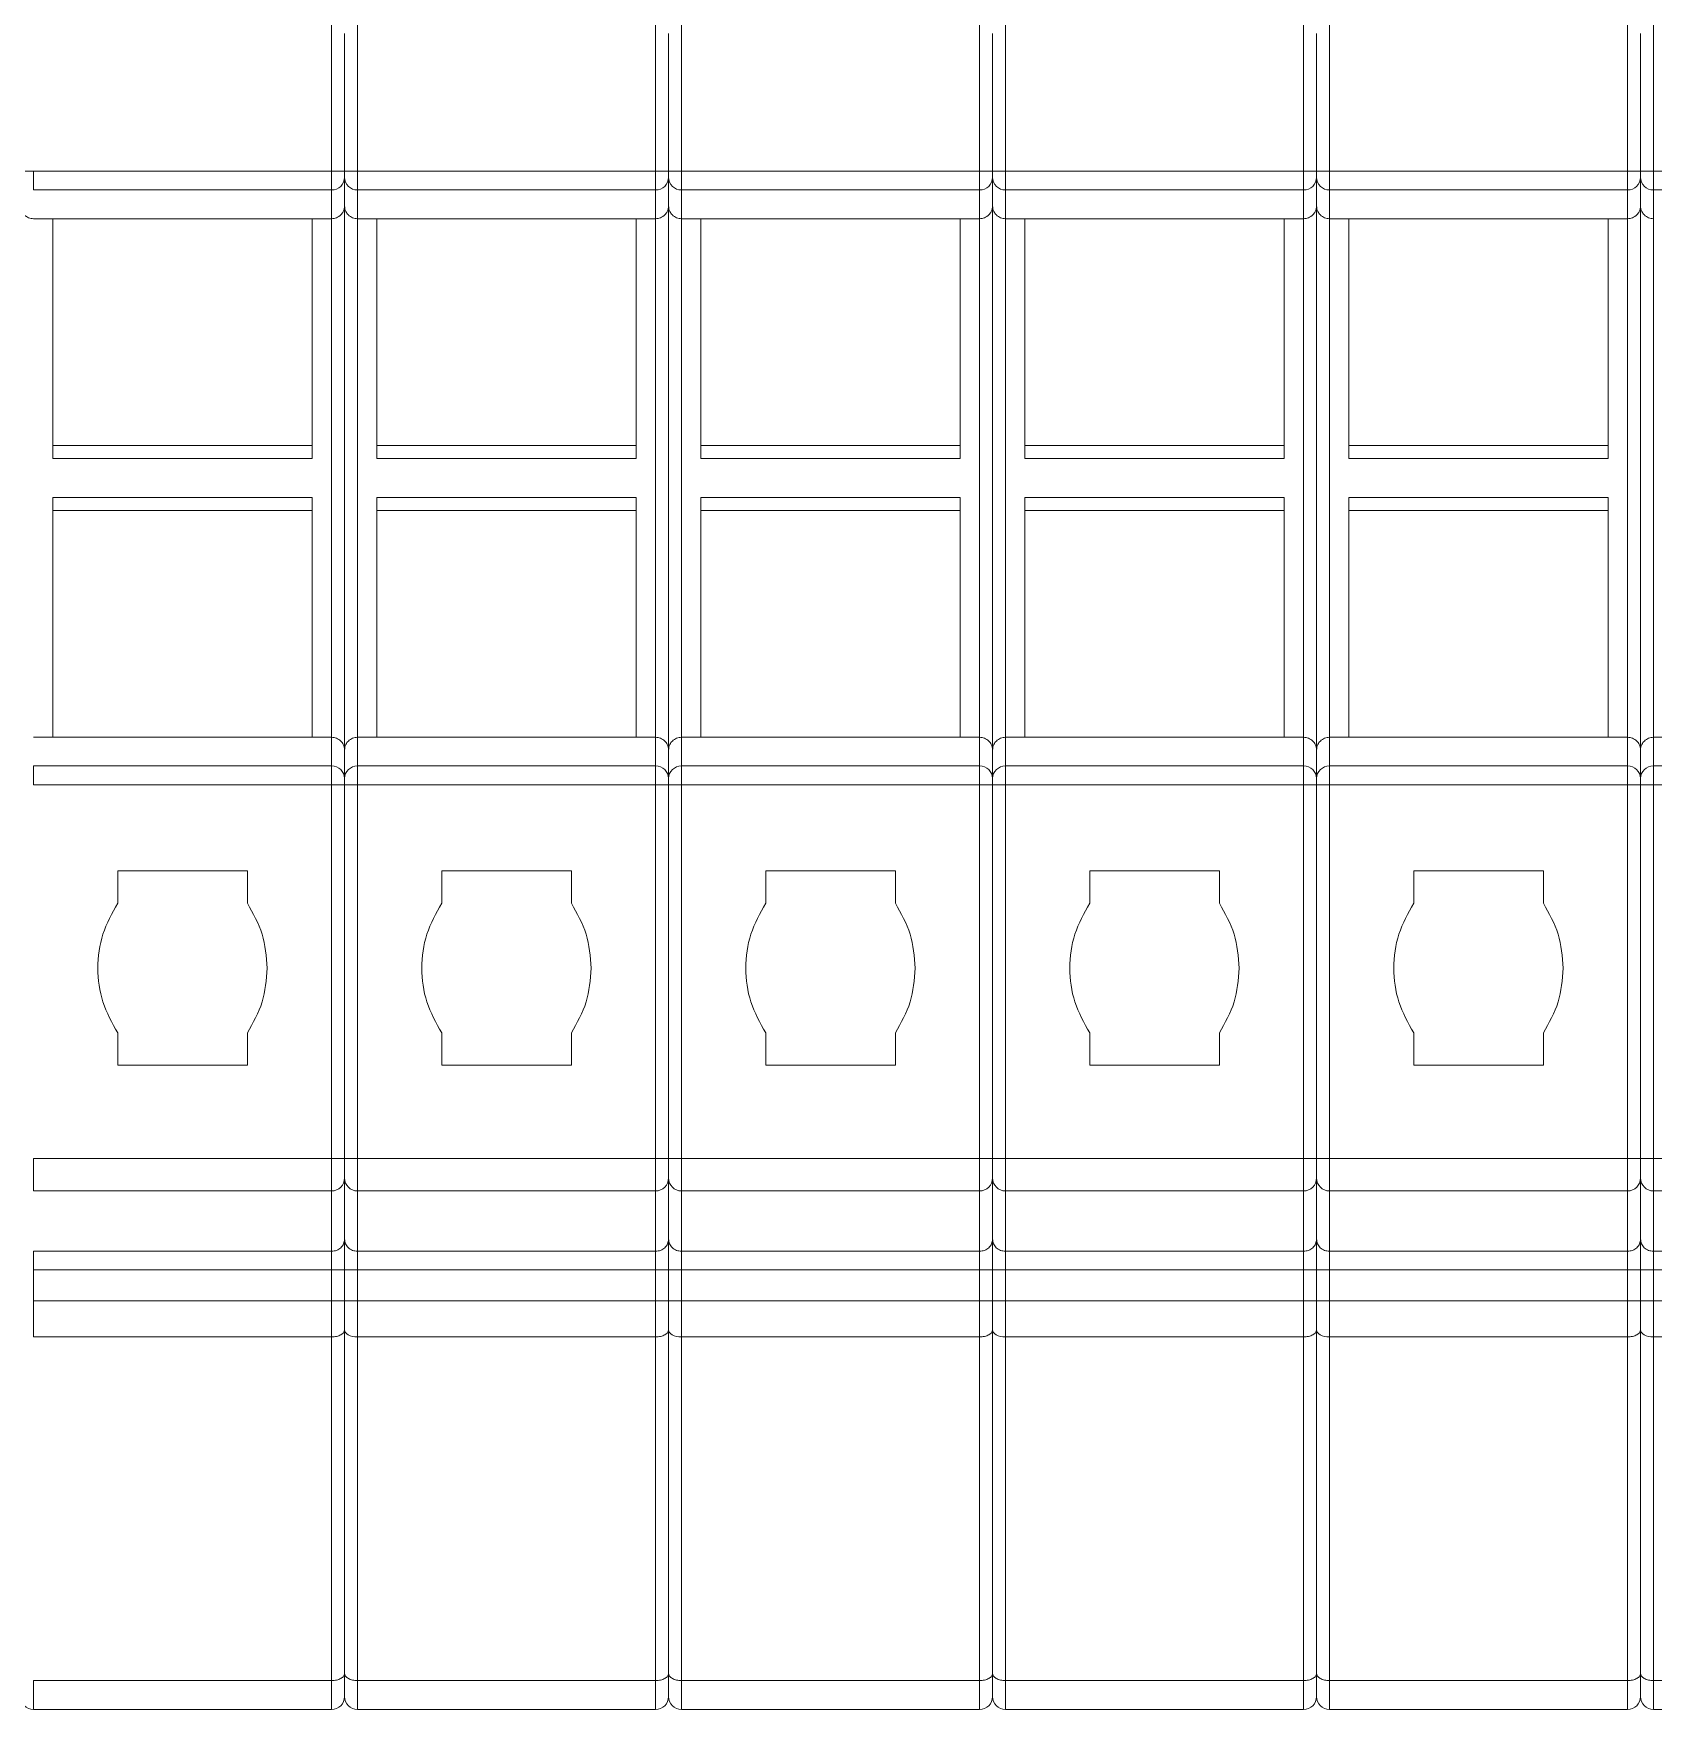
# Model space of a CAD drawing. Header units: millimetres. Extents: x 481 to 936, y 72 to 729.
# Drawn here: x 588.4 to 613.4, y 120.91 to 146.76 of the extents above; entities that cross this region are included whole.
import ezdxf

# ---------------------------------------------------------------- set-up
doc = ezdxf.new("R2010")
doc.units = ezdxf.units.MM

msp = doc.modelspace()

# ---------------------------------------------------------------- linework, layer by layer
at = {"color": 7, "linetype": 'Continuous', "lineweight": 15}
for p, q in [((592.999, 144.642), (592.999, 146.907)), ((593.399, 146.907), (593.399, 144.642)), ((597.999, 144.642), (597.999, 146.907)), ((598.399, 146.907), (598.399, 144.642)), ((602.999, 144.642), (602.999, 146.907)), ((603.399, 146.907), (603.399, 144.642)), ((607.999, 144.642), (607.999, 146.907)), ((608.399, 146.907), (608.399, 144.642)), ((612.999, 144.642), (612.999, 146.907)), ((613.399, 146.907), (613.399, 144.642)), ((593.199, 146.764), (593.199, 144.642)), ((598.199, 146.764), (598.199, 144.642)), ((603.199, 146.764), (603.199, 144.642)), ((608.199, 146.764), (608.199, 144.642)), ((613.199, 146.764), (613.199, 144.642)), ((588.399, 144.642), (588.199, 144.642)), ((588.399, 144.642), (592.999, 144.642)), ((588.399, 144.351), (588.399, 144.642)), ((593.199, 144.642), (592.999, 144.642)), ((592.999, 144.642), (592.999, 144.351)), ((593.399, 144.642), (593.199, 144.642)), ((593.199, 144.545), (593.199, 144.107)), ((593.399, 144.642), (597.999, 144.642)), ((593.399, 144.351), (593.399, 144.642)), ((598.199, 144.642), (597.999, 144.642)), ((597.999, 144.642), (597.999, 144.351)), ((598.399, 144.642), (598.199, 144.642)), ((598.199, 144.545), (598.199, 144.107)), ((598.399, 144.642), (602.999, 144.642)), ((598.399, 144.351), (598.399, 144.642)), ((603.199, 144.642), (602.999, 144.642)), ((602.999, 144.642), (602.999, 144.351)), ((603.399, 144.642), (603.199, 144.642)), ((603.199, 144.545), (603.199, 144.107)), ((603.399, 144.642), (607.999, 144.642)), ((603.399, 144.351), (603.399, 144.642)), ((608.199, 144.642), (607.999, 144.642)), ((607.999, 144.642), (607.999, 144.351)), ((608.399, 144.642), (608.199, 144.642)), ((608.199, 144.545), (608.199, 144.107)), ((608.399, 144.642), (612.999, 144.642)), ((608.399, 144.351), (608.399, 144.642)), ((613.199, 144.642), (612.999, 144.642)), ((612.999, 144.642), (612.999, 144.351)), ((613.399, 144.642), (613.199, 144.642)), ((613.199, 144.545), (613.199, 144.107)), ((613.399, 144.642), (617.999, 144.642)), ((613.399, 144.351), (613.399, 144.642)), ((588.399, 144.351), (592.999, 144.351)), ((592.999, 143.907), (592.999, 144.351)), ((593.399, 144.351), (597.999, 144.351)), ((593.399, 144.351), (593.399, 143.907)), ((597.999, 143.907), (597.999, 144.351)), ((598.399, 144.351), (602.999, 144.351)), ((598.399, 144.351), (598.399, 143.907)), ((602.999, 143.907), (602.999, 144.351)), ((603.399, 144.351), (607.999, 144.351)), ((603.399, 144.351), (603.399, 143.907)), ((607.999, 143.907), (607.999, 144.351)), ((608.399, 144.351), (612.999, 144.351)), ((608.399, 144.351), (608.399, 143.907)), ((612.999, 143.907), (612.999, 144.351)), ((613.399, 144.351), (617.999, 144.351)), ((613.399, 144.351), (613.399, 143.907)), ((593.199, 144.107), (593.199, 135.707)), ((598.199, 144.107), (598.199, 135.707)), ((603.199, 144.107), (603.199, 135.707)), ((608.199, 144.107), (608.199, 135.707)), ((613.199, 144.107), (613.199, 135.707)), ((592.999, 143.907), (588.399, 143.907)), ((588.695, 140.207), (588.695, 143.907)), ((592.699, 143.907), (592.699, 140.207)), ((592.999, 135.907), (592.999, 143.907)), ((597.999, 143.907), (593.399, 143.907)), ((593.399, 143.907), (593.399, 135.907)), ((593.695, 140.207), (593.695, 143.907)), ((597.699, 143.907), (597.699, 140.207)), ((597.999, 135.907), (597.999, 143.907)), ((602.999, 143.907), (598.399, 143.907)), ((598.399, 143.907), (598.399, 135.907)), ((598.695, 140.207), (598.695, 143.907)), ((602.699, 143.907), (602.699, 140.207)), ((602.999, 135.907), (602.999, 143.907)), ((607.999, 143.907), (603.399, 143.907)), ((603.399, 143.907), (603.399, 135.907)), ((603.695, 140.207), (603.695, 143.907)), ((607.699, 143.907), (607.699, 140.207)), ((607.999, 135.907), (607.999, 143.907)), ((612.999, 143.907), (608.399, 143.907)), ((608.399, 143.907), (608.399, 135.907)), ((608.695, 140.207), (608.695, 143.907)), ((612.699, 143.907), (612.699, 140.207)), ((612.999, 135.907), (612.999, 143.907)), ((613.399, 143.907), (613.399, 135.907)), ((588.695, 140.407), (592.699, 140.407)), ((593.695, 140.407), (597.699, 140.407)), ((598.695, 140.407), (602.699, 140.407)), ((603.695, 140.407), (607.699, 140.407)), ((608.695, 140.407), (612.699, 140.407)), ((592.699, 140.207), (588.695, 140.207)), ((597.699, 140.207), (593.695, 140.207)), ((602.699, 140.207), (598.695, 140.207)), ((607.699, 140.207), (603.695, 140.207)), ((612.699, 140.207), (608.695, 140.207)), ((588.695, 135.907), (588.695, 139.607)), ((588.695, 139.607), (592.699, 139.607)), ((592.699, 139.407), (588.695, 139.407)), ((592.699, 139.607), (592.699, 135.907)), ((593.695, 135.907), (593.695, 139.607)), ((593.695, 139.607), (597.699, 139.607)), ((597.699, 139.407), (593.695, 139.407)), ((597.699, 139.607), (597.699, 135.907)), ((598.695, 135.907), (598.695, 139.607)), ((598.695, 139.607), (602.699, 139.607)), ((602.699, 139.407), (598.695, 139.407)), ((602.699, 139.607), (602.699, 135.907)), ((603.695, 135.907), (603.695, 139.607)), ((603.695, 139.607), (607.699, 139.607)), ((607.699, 139.407), (603.695, 139.407)), ((607.699, 139.607), (607.699, 135.907)), ((608.695, 135.907), (608.695, 139.607)), ((608.695, 139.607), (612.699, 139.607)), ((612.699, 139.407), (608.695, 139.407)), ((612.699, 139.607), (612.699, 135.907)), ((588.399, 135.907), (592.999, 135.907)), ((592.999, 135.464), (592.999, 135.907)), ((593.399, 135.907), (593.399, 135.464)), ((593.399, 135.907), (597.999, 135.907)), ((597.999, 135.464), (597.999, 135.907)), ((598.399, 135.907), (598.399, 135.464)), ((598.399, 135.907), (602.999, 135.907)), ((602.999, 135.464), (602.999, 135.907)), ((603.399, 135.907), (603.399, 135.464)), ((603.399, 135.907), (607.999, 135.907)), ((607.999, 135.464), (607.999, 135.907)), ((608.399, 135.907), (608.399, 135.464)), ((608.399, 135.907), (612.999, 135.907)), ((612.999, 135.464), (612.999, 135.907)), ((613.399, 135.907), (613.399, 135.464)), ((613.399, 135.907), (617.999, 135.907)), ((593.199, 135.707), (593.199, 135.27)), ((598.199, 135.707), (598.199, 135.27)), ((603.199, 135.707), (603.199, 135.27)), ((608.199, 135.707), (608.199, 135.27)), ((613.199, 135.707), (613.199, 135.27)), ((588.399, 135.173), (588.399, 135.464)), ((592.999, 135.464), (588.399, 135.464)), ((592.999, 135.464), (592.999, 135.173)), ((593.399, 135.173), (593.399, 135.464)), ((597.999, 135.464), (593.399, 135.464)), ((597.999, 135.464), (597.999, 135.173)), ((598.399, 135.173), (598.399, 135.464)), ((602.999, 135.464), (598.399, 135.464)), ((602.999, 135.464), (602.999, 135.173)), ((603.399, 135.173), (603.399, 135.464)), ((607.999, 135.464), (603.399, 135.464)), ((607.999, 135.464), (607.999, 135.173)), ((608.399, 135.173), (608.399, 135.464)), ((612.999, 135.464), (608.399, 135.464)), ((612.999, 135.464), (612.999, 135.173)), ((613.399, 135.173), (613.399, 135.464)), ((617.999, 135.464), (613.399, 135.464)), ((592.999, 135.173), (588.399, 135.173)), ((592.999, 129.407), (592.999, 135.173)), ((592.999, 135.173), (593.199, 135.173)), ((593.199, 135.173), (593.199, 129.407)), ((593.199, 135.173), (593.399, 135.173)), ((593.399, 135.173), (593.399, 129.407)), ((597.999, 135.173), (593.399, 135.173)), ((597.999, 129.407), (597.999, 135.173)), ((597.999, 135.173), (598.199, 135.173)), ((598.199, 135.173), (598.399, 135.173)), ((598.199, 135.173), (598.199, 129.407)), ((598.399, 135.173), (598.399, 129.407)), ((602.999, 135.173), (598.399, 135.173)), ((602.999, 129.407), (602.999, 135.173)), ((602.999, 135.173), (603.199, 135.173)), ((603.199, 135.173), (603.199, 129.407)), ((603.199, 135.173), (603.399, 135.173)), ((603.399, 135.173), (603.399, 129.407)), ((607.999, 135.173), (603.399, 135.173)), ((607.999, 129.407), (607.999, 135.173)), ((607.999, 135.173), (608.199, 135.173)), ((608.199, 135.173), (608.399, 135.173)), ((608.199, 135.173), (608.199, 129.407)), ((608.399, 135.173), (608.399, 129.407)), ((612.999, 135.173), (608.399, 135.173)), ((612.999, 129.407), (612.999, 135.173)), ((612.999, 135.173), (613.199, 135.173)), ((613.199, 135.173), (613.399, 135.173)), ((613.199, 135.173), (613.199, 129.407)), ((613.399, 135.173), (613.399, 129.407)), ((617.999, 135.173), (613.399, 135.173)), ((589.699, 133.846), (591.699, 133.846)), ((589.699, 133.346), (589.699, 133.846)), ((591.699, 133.846), (591.699, 133.346)), ((594.699, 133.846), (596.699, 133.846)), ((594.699, 133.346), (594.699, 133.846)), ((596.699, 133.846), (596.699, 133.346)), ((599.699, 133.846), (601.699, 133.846)), ((599.699, 133.346), (599.699, 133.846)), ((601.699, 133.846), (601.699, 133.346)), ((604.699, 133.846), (606.699, 133.846)), ((604.699, 133.346), (604.699, 133.846)), ((606.699, 133.846), (606.699, 133.346)), ((609.699, 133.846), (611.699, 133.846)), ((609.699, 133.346), (609.699, 133.846)), ((611.699, 133.846), (611.699, 133.346)), ((589.699, 130.846), (589.699, 131.346)), ((591.699, 131.346), (591.699, 130.846)), ((594.699, 130.846), (594.699, 131.346)), ((596.699, 131.346), (596.699, 130.846)), ((599.699, 130.846), (599.699, 131.346)), ((601.699, 131.346), (601.699, 130.846)), ((604.699, 130.846), (604.699, 131.346)), ((606.699, 131.346), (606.699, 130.846)), ((609.699, 130.846), (609.699, 131.346)), ((611.699, 131.346), (611.699, 130.846)), ((591.699, 130.846), (589.699, 130.846)), ((596.699, 130.846), (594.699, 130.846)), ((601.699, 130.846), (599.699, 130.846)), ((606.699, 130.846), (604.699, 130.846)), ((611.699, 130.846), (609.699, 130.846)), ((588.399, 129.407), (592.999, 129.407)), ((593.199, 129.407), (592.999, 129.407)), ((593.199, 129.407), (593.199, 129.107)), ((593.399, 129.407), (593.199, 129.407)), ((593.399, 129.407), (597.999, 129.407)), ((598.199, 129.407), (597.999, 129.407)), ((598.199, 129.407), (598.199, 129.107)), ((598.399, 129.407), (598.199, 129.407)), ((598.399, 129.407), (602.999, 129.407)), ((603.199, 129.407), (602.999, 129.407)), ((603.199, 129.407), (603.199, 129.107)), ((603.399, 129.407), (603.199, 129.407)), ((603.399, 129.407), (607.999, 129.407)), ((608.199, 129.407), (607.999, 129.407)), ((608.399, 129.407), (608.199, 129.407)), ((608.199, 129.407), (608.199, 129.107)), ((608.399, 129.407), (612.999, 129.407)), ((613.199, 129.407), (612.999, 129.407)), ((613.199, 129.407), (613.199, 129.107)), ((613.399, 129.407), (613.199, 129.407)), ((613.399, 129.407), (617.999, 129.407)), ((593.199, 129.107), (593.199, 128.165)), ((598.199, 129.107), (598.199, 128.165)), ((603.199, 129.107), (603.199, 128.165)), ((608.199, 129.107), (608.199, 128.165)), ((613.199, 129.107), (613.199, 128.165)), ((588.399, 128.907), (592.999, 128.907)), ((593.399, 128.907), (597.999, 128.907)), ((598.399, 128.907), (602.999, 128.907)), ((603.399, 128.907), (607.999, 128.907)), ((608.399, 128.907), (612.999, 128.907)), ((613.399, 128.907), (617.999, 128.907)), ((588.399, 127.976), (592.999, 127.976)), ((588.399, 127.976), (588.399, 127.691)), ((592.999, 127.691), (592.999, 127.976)), ((593.399, 127.976), (597.999, 127.976)), ((593.399, 127.976), (593.399, 127.691)), ((597.999, 127.691), (597.999, 127.976)), ((598.399, 127.976), (602.999, 127.976)), ((598.399, 127.976), (598.399, 127.691)), ((602.999, 127.691), (602.999, 127.976)), ((603.399, 127.976), (607.999, 127.976)), ((603.399, 127.976), (603.399, 127.691)), ((607.999, 127.691), (607.999, 127.976)), ((608.399, 127.976), (612.999, 127.976)), ((608.399, 127.976), (608.399, 127.691)), ((612.999, 127.691), (612.999, 127.976)), ((613.399, 127.976), (617.999, 127.976)), ((613.399, 127.976), (613.399, 127.691)), ((588.399, 127.691), (592.999, 127.691)), ((588.399, 127.691), (588.399, 127.21)), ((592.999, 127.691), (593.199, 127.691)), ((592.999, 127.21), (592.999, 127.691)), ((593.199, 127.691), (593.199, 127.21)), ((593.199, 127.691), (593.399, 127.691)), ((593.399, 127.691), (597.999, 127.691)), ((593.399, 127.691), (593.399, 127.21)), ((597.999, 127.691), (598.199, 127.691)), ((597.999, 127.21), (597.999, 127.691)), ((598.199, 127.691), (598.399, 127.691)), ((598.199, 127.691), (598.199, 127.21)), ((598.399, 127.691), (602.999, 127.691)), ((598.399, 127.691), (598.399, 127.21)), ((602.999, 127.691), (603.199, 127.691)), ((602.999, 127.21), (602.999, 127.691)), ((603.199, 127.691), (603.199, 127.21)), ((603.199, 127.691), (603.399, 127.691)), ((603.399, 127.691), (607.999, 127.691)), ((603.399, 127.691), (603.399, 127.21)), ((607.999, 127.691), (608.199, 127.691)), ((607.999, 127.21), (607.999, 127.691)), ((608.199, 127.691), (608.399, 127.691)), ((608.199, 127.691), (608.199, 127.21)), ((608.399, 127.691), (612.999, 127.691)), ((608.399, 127.691), (608.399, 127.21)), ((612.999, 127.691), (613.199, 127.691)), ((612.999, 127.21), (612.999, 127.691)), ((613.199, 127.691), (613.399, 127.691)), ((613.199, 127.691), (613.199, 127.21)), ((613.399, 127.691), (617.999, 127.691)), ((613.399, 127.691), (613.399, 127.21)), ((588.399, 126.655), (588.399, 127.21)), ((588.399, 127.21), (592.999, 127.21)), ((592.999, 127.21), (592.999, 126.655)), ((593.199, 127.21), (592.999, 127.21)), ((593.399, 127.21), (593.199, 127.21)), ((593.399, 126.655), (593.399, 127.21)), ((593.399, 127.21), (597.999, 127.21)), ((597.999, 127.21), (597.999, 126.655)), ((598.199, 127.21), (597.999, 127.21)), ((598.399, 127.21), (598.199, 127.21)), ((598.399, 126.655), (598.399, 127.21)), ((598.399, 127.21), (602.999, 127.21)), ((602.999, 127.21), (602.999, 126.655)), ((603.199, 127.21), (602.999, 127.21)), ((603.399, 127.21), (603.199, 127.21)), ((603.399, 126.655), (603.399, 127.21)), ((603.399, 127.21), (607.999, 127.21)), ((607.999, 127.21), (607.999, 126.655)), ((608.199, 127.21), (607.999, 127.21)), ((608.399, 127.21), (608.199, 127.21)), ((608.399, 126.655), (608.399, 127.21)), ((608.399, 127.21), (612.999, 127.21)), ((612.999, 127.21), (612.999, 126.655)), ((613.199, 127.21), (612.999, 127.21)), ((613.399, 127.21), (613.199, 127.21)), ((613.399, 126.655), (613.399, 127.21)), ((613.399, 127.21), (617.999, 127.21)), ((593.199, 126.766), (593.199, 121.464)), ((598.199, 126.766), (598.199, 121.464)), ((603.199, 126.766), (603.199, 121.464)), ((608.199, 126.766), (608.199, 121.464)), ((613.199, 126.766), (613.199, 121.464)), ((592.999, 126.655), (588.399, 126.655)), ((592.999, 121.353), (592.999, 126.655)), ((597.999, 126.655), (593.399, 126.655)), ((593.399, 126.655), (593.399, 121.353)), ((597.999, 121.353), (597.999, 126.655)), ((602.999, 126.655), (598.399, 126.655)), ((598.399, 126.655), (598.399, 121.353)), ((602.999, 121.353), (602.999, 126.655)), ((607.999, 126.655), (603.399, 126.655)), ((603.399, 126.655), (603.399, 121.353)), ((607.999, 121.353), (607.999, 126.655)), ((612.999, 126.655), (608.399, 126.655)), ((608.399, 126.655), (608.399, 121.353)), ((612.999, 121.353), (612.999, 126.655)), ((617.999, 126.655), (613.399, 126.655)), ((613.399, 126.655), (613.399, 121.353)), ((588.399, 121.353), (592.999, 121.353)), ((588.399, 120.907), (588.399, 121.353)), ((592.999, 121.353), (592.999, 120.907)), ((593.399, 121.353), (597.999, 121.353)), ((593.399, 120.907), (593.399, 121.353)), ((597.999, 121.353), (597.999, 120.907)), ((598.399, 121.353), (602.999, 121.353)), ((598.399, 120.907), (598.399, 121.353)), ((602.999, 121.353), (602.999, 120.907)), ((603.399, 121.353), (607.999, 121.353)), ((603.399, 120.907), (603.399, 121.353)), ((607.999, 121.353), (607.999, 120.907)), ((608.399, 121.353), (612.999, 121.353)), ((608.399, 120.907), (608.399, 121.353)), ((612.999, 121.353), (612.999, 120.907)), ((613.399, 121.353), (617.999, 121.353)), ((613.399, 120.907), (613.399, 121.353)), ((592.999, 120.907), (588.399, 120.907)), ((597.999, 120.907), (593.399, 120.907)), ((602.999, 120.907), (598.399, 120.907)), ((607.999, 120.907), (603.399, 120.907)), ((612.999, 120.907), (608.399, 120.907)), ((617.999, 120.907), (613.399, 120.907))]:
    msp.add_line(p, q, dxfattribs=at)
at = {"color": 8, "linetype": 'Continuous', "lineweight": 15}
for p, q in [((588.399, 128.907), (588.399, 129.407)), ((592.999, 129.407), (592.999, 128.907)), ((593.399, 128.907), (593.399, 129.407)), ((597.999, 129.407), (597.999, 128.907)), ((598.399, 128.907), (598.399, 129.407)), ((602.999, 129.407), (602.999, 128.907)), ((603.399, 128.907), (603.399, 129.407)), ((607.999, 129.407), (607.999, 128.907)), ((608.399, 128.907), (608.399, 129.407)), ((612.999, 129.407), (612.999, 128.907)), ((613.399, 128.907), (613.399, 129.407)), ((592.999, 127.976), (592.999, 128.907)), ((593.399, 128.907), (593.399, 127.976)), ((597.999, 127.976), (597.999, 128.907)), ((598.399, 128.907), (598.399, 127.976)), ((602.999, 127.976), (602.999, 128.907)), ((603.399, 128.907), (603.399, 127.976)), ((607.999, 127.976), (607.999, 128.907)), ((608.399, 128.907), (608.399, 127.976)), ((612.999, 127.976), (612.999, 128.907)), ((613.399, 128.907), (613.399, 127.976))]:
    msp.add_line(p, q, dxfattribs=at)
at = {"color": 7, "linetype": 'Continuous', "lineweight": 15, "flags": 128}
for points in [[(593.199, 126.766), (593.203, 126.745), (593.214, 126.724), (593.233, 126.705), (593.257, 126.688), (593.288, 126.674), (593.322, 126.664), (593.36, 126.658), (593.399, 126.655)], [(598.199, 126.766), (598.203, 126.745), (598.214, 126.724), (598.233, 126.705), (598.257, 126.688), (598.288, 126.674), (598.322, 126.664), (598.36, 126.658), (598.399, 126.655)], [(603.199, 126.766), (603.203, 126.745), (603.214, 126.724), (603.233, 126.705), (603.257, 126.688), (603.288, 126.674), (603.322, 126.664), (603.36, 126.658), (603.399, 126.655)], [(608.199, 126.766), (608.203, 126.745), (608.214, 126.724), (608.233, 126.705), (608.257, 126.688), (608.288, 126.674), (608.322, 126.664), (608.36, 126.658), (608.399, 126.655)], [(613.199, 126.766), (613.203, 126.745), (613.214, 126.724), (613.233, 126.705), (613.257, 126.688), (613.288, 126.674), (613.322, 126.664), (613.36, 126.658), (613.399, 126.655)]]:
    msp.add_lwpolyline(points, dxfattribs=at)
at = {"color": 7, "linetype": 'Continuous', "lineweight": 15}
for centre, radius, start, end in [((593.002, 144.548), 0.197, 269.1449, 359.1186), ((593.396, 144.548), 0.197, 180.8814, 270.8551), ((598.002, 144.548), 0.197, 269.1449, 359.1186), ((598.396, 144.548), 0.197, 180.8814, 270.8551), ((603.002, 144.548), 0.197, 269.1449, 359.1186), ((603.396, 144.548), 0.197, 180.8814, 270.8551), ((608.002, 144.548), 0.197, 269.1449, 359.1186), ((608.396, 144.548), 0.197, 180.8814, 270.8551), ((613.002, 144.548), 0.197, 269.1449, 359.1186), ((613.396, 144.548), 0.197, 180.8814, 270.8551), ((593.002, 135.267), 0.197, 0.8814, 90.8551), ((593.396, 135.267), 0.197, 89.1449, 179.1186), ((598.002, 135.267), 0.197, 0.8814, 90.8551), ((598.396, 135.267), 0.197, 89.1449, 179.1186), ((603.002, 135.267), 0.197, 0.8814, 90.8551), ((603.396, 135.267), 0.197, 89.1449, 179.1186), ((608.002, 135.267), 0.197, 0.8814, 90.8551), ((608.396, 135.267), 0.197, 89.1449, 179.1186), ((613.002, 135.267), 0.197, 0.8814, 90.8551), ((613.396, 135.267), 0.197, 89.1449, 179.1186), ((592.999, 129.107), 0.2, 270, 0), ((593.399, 129.107), 0.2, 180, 270), ((597.999, 129.107), 0.2, 270, 0), ((598.399, 129.107), 0.2, 180, 270), ((602.999, 129.107), 0.2, 270, 0), ((603.399, 129.107), 0.2, 180, 270), ((607.999, 129.107), 0.2, 270, 0), ((608.399, 129.107), 0.2, 180, 270), ((612.999, 129.107), 0.2, 270, 0), ((613.399, 129.107), 0.2, 180, 270), ((588.399, 121.107), 0.2, 180, 270), ((592.999, 121.107), 0.2, 270, 360), ((593.399, 121.107), 0.2, 180, 270), ((597.999, 121.107), 0.2, 270, 360), ((598.399, 121.107), 0.2, 180, 270), ((602.999, 121.107), 0.2, 270, 360), ((603.399, 121.107), 0.2, 180, 270), ((607.999, 121.107), 0.2, 270, 360), ((608.399, 121.107), 0.2, 180, 270), ((612.999, 121.107), 0.2, 270, 360), ((613.399, 121.107), 0.2, 180, 270)]:
    msp.add_arc(centre, radius, start, end, dxfattribs=at)
for points, knots in [([(593.199, 144.642), (593.199, 144.63), (593.199, 144.608), (593.199, 144.579), (593.199, 144.556), (593.199, 144.548), (593.199, 144.545)], [0, 0, 0, 0, 0.251103, 0.499838, 0.745828, 1, 1, 1, 1]), ([(593.199, 144.642), (593.199, 144.63), (593.199, 144.608), (593.199, 144.579), (593.199, 144.556), (593.199, 144.548), (593.199, 144.545)], [0, 0, 0, 0, 0.254172, 0.500162, 0.748897, 1, 1, 1, 1]), ([(598.199, 144.642), (598.199, 144.63), (598.199, 144.608), (598.199, 144.579), (598.199, 144.556), (598.199, 144.548), (598.199, 144.545)], [0, 0, 0, 0, 0.254172, 0.500162, 0.748897, 1, 1, 1, 1]), ([(598.199, 144.642), (598.199, 144.63), (598.199, 144.608), (598.199, 144.579), (598.199, 144.556), (598.199, 144.548), (598.199, 144.545)], [0, 0, 0, 0, 0.251103, 0.499838, 0.745828, 1, 1, 1, 1]), ([(603.199, 144.642), (603.199, 144.63), (603.199, 144.608), (603.199, 144.579), (603.199, 144.556), (603.199, 144.548), (603.199, 144.545)], [0, 0, 0, 0, 0.251103, 0.499838, 0.745828, 1, 1, 1, 1]), ([(603.199, 144.642), (603.199, 144.63), (603.199, 144.608), (603.199, 144.579), (603.199, 144.556), (603.199, 144.548), (603.199, 144.545)], [0, 0, 0, 0, 0.254172, 0.500162, 0.748897, 1, 1, 1, 1]), ([(608.199, 144.642), (608.199, 144.63), (608.199, 144.608), (608.199, 144.579), (608.199, 144.556), (608.199, 144.548), (608.199, 144.545)], [0, 0, 0, 0, 0.254172, 0.500162, 0.748897, 1, 1, 1, 1]), ([(608.199, 144.642), (608.199, 144.63), (608.199, 144.608), (608.199, 144.579), (608.199, 144.556), (608.199, 144.548), (608.199, 144.545)], [0, 0, 0, 0, 0.251103, 0.499838, 0.745828, 1, 1, 1, 1]), ([(613.199, 144.642), (613.199, 144.63), (613.199, 144.608), (613.199, 144.579), (613.199, 144.556), (613.199, 144.548), (613.199, 144.545)], [0, 0, 0, 0, 0.254172, 0.500162, 0.748897, 1, 1, 1, 1]), ([(613.199, 144.642), (613.199, 144.63), (613.199, 144.608), (613.199, 144.579), (613.199, 144.556), (613.199, 144.548), (613.199, 144.545)], [0, 0, 0, 0, 0.251103, 0.499838, 0.745828, 1, 1, 1, 1]), ([(588.199, 144.107), (588.2, 144.091), (588.202, 144.061), (588.221, 144.011), (588.25, 143.97), (588.288, 143.939), (588.334, 143.914), (588.373, 143.91), (588.399, 143.907)], [0, 0, 0, 0, 0.15563, 0.291204, 0.501377, 0.631639, 0.758312, 1, 1, 1, 1]), ([(592.999, 143.907), (593.024, 143.91), (593.063, 143.914), (593.11, 143.939), (593.148, 143.97), (593.177, 144.011), (593.196, 144.061), (593.198, 144.091), (593.199, 144.107)], [0, 0, 0, 0, 0.241674, 0.368351, 0.498623, 0.708775, 0.844354, 1, 1, 1, 1]), ([(593.199, 144.107), (593.2, 144.091), (593.202, 144.061), (593.221, 144.011), (593.25, 143.97), (593.288, 143.939), (593.334, 143.914), (593.373, 143.91), (593.399, 143.907)], [0, 0, 0, 0, 0.15563, 0.291204, 0.501377, 0.631639, 0.758312, 1, 1, 1, 1]), ([(597.999, 143.907), (598.024, 143.91), (598.063, 143.914), (598.11, 143.939), (598.148, 143.97), (598.177, 144.011), (598.196, 144.061), (598.198, 144.091), (598.199, 144.107)], [0, 0, 0, 0, 0.241674, 0.368351, 0.498623, 0.708775, 0.844354, 1, 1, 1, 1]), ([(598.199, 144.107), (598.2, 144.091), (598.202, 144.061), (598.221, 144.011), (598.25, 143.97), (598.288, 143.939), (598.334, 143.914), (598.373, 143.91), (598.399, 143.907)], [0, 0, 0, 0, 0.15563, 0.291204, 0.501377, 0.631639, 0.758312, 1, 1, 1, 1]), ([(602.999, 143.907), (603.024, 143.91), (603.063, 143.914), (603.11, 143.939), (603.148, 143.97), (603.177, 144.011), (603.196, 144.061), (603.198, 144.091), (603.199, 144.107)], [0, 0, 0, 0, 0.241674, 0.368351, 0.498623, 0.708775, 0.844354, 1, 1, 1, 1]), ([(603.199, 144.107), (603.2, 144.091), (603.202, 144.061), (603.221, 144.011), (603.25, 143.97), (603.288, 143.939), (603.334, 143.914), (603.373, 143.91), (603.399, 143.907)], [0, 0, 0, 0, 0.15563, 0.291204, 0.501377, 0.631639, 0.758312, 1, 1, 1, 1]), ([(607.999, 143.907), (608.024, 143.91), (608.063, 143.914), (608.11, 143.939), (608.148, 143.97), (608.177, 144.011), (608.196, 144.061), (608.198, 144.091), (608.199, 144.107)], [0, 0, 0, 0, 0.241674, 0.368351, 0.498623, 0.708775, 0.844354, 1, 1, 1, 1]), ([(608.199, 144.107), (608.2, 144.091), (608.202, 144.061), (608.221, 144.011), (608.25, 143.97), (608.288, 143.939), (608.334, 143.914), (608.373, 143.91), (608.399, 143.907)], [0, 0, 0, 0, 0.15563, 0.291204, 0.501377, 0.631639, 0.758312, 1, 1, 1, 1]), ([(612.999, 143.907), (613.024, 143.91), (613.063, 143.914), (613.11, 143.939), (613.148, 143.97), (613.177, 144.011), (613.196, 144.061), (613.198, 144.091), (613.199, 144.107)], [0, 0, 0, 0, 0.241674, 0.368351, 0.498623, 0.708775, 0.844354, 1, 1, 1, 1]), ([(613.199, 144.107), (613.2, 144.091), (613.202, 144.061), (613.221, 144.011), (613.25, 143.97), (613.288, 143.939), (613.334, 143.914), (613.373, 143.91), (613.399, 143.907)], [0, 0, 0, 0, 0.15563, 0.291204, 0.501377, 0.631639, 0.758312, 1, 1, 1, 1]), ([(592.999, 135.907), (593.024, 135.905), (593.063, 135.9), (593.11, 135.875), (593.148, 135.845), (593.177, 135.803), (593.196, 135.754), (593.198, 135.724), (593.199, 135.707)], [0, 0, 0, 0, 0.241686, 0.36836, 0.498623, 0.708775, 0.844354, 1, 1, 1, 1]), ([(593.199, 135.707), (593.2, 135.724), (593.202, 135.754), (593.221, 135.803), (593.25, 135.845), (593.288, 135.875), (593.334, 135.9), (593.373, 135.905), (593.399, 135.907)], [0, 0, 0, 0, 0.15563, 0.291204, 0.501377, 0.63163, 0.758301, 1, 1, 1, 1]), ([(597.999, 135.907), (598.024, 135.905), (598.063, 135.9), (598.11, 135.875), (598.148, 135.845), (598.177, 135.803), (598.196, 135.754), (598.198, 135.724), (598.199, 135.707)], [0, 0, 0, 0, 0.241686, 0.36836, 0.498623, 0.708775, 0.844354, 1, 1, 1, 1]), ([(598.199, 135.707), (598.2, 135.724), (598.202, 135.754), (598.221, 135.803), (598.25, 135.845), (598.288, 135.875), (598.334, 135.9), (598.373, 135.905), (598.399, 135.907)], [0, 0, 0, 0, 0.15563, 0.291204, 0.501377, 0.63163, 0.758301, 1, 1, 1, 1]), ([(602.999, 135.907), (603.024, 135.905), (603.063, 135.9), (603.11, 135.875), (603.148, 135.845), (603.177, 135.803), (603.196, 135.754), (603.198, 135.724), (603.199, 135.707)], [0, 0, 0, 0, 0.241686, 0.36836, 0.498623, 0.708775, 0.844354, 1, 1, 1, 1]), ([(603.199, 135.707), (603.2, 135.724), (603.202, 135.754), (603.221, 135.803), (603.25, 135.845), (603.288, 135.875), (603.334, 135.9), (603.373, 135.905), (603.399, 135.907)], [0, 0, 0, 0, 0.15563, 0.291204, 0.501377, 0.63163, 0.758301, 1, 1, 1, 1]), ([(607.999, 135.907), (608.024, 135.905), (608.063, 135.9), (608.11, 135.875), (608.148, 135.845), (608.177, 135.803), (608.196, 135.754), (608.198, 135.724), (608.199, 135.707)], [0, 0, 0, 0, 0.241686, 0.36836, 0.498623, 0.708775, 0.844354, 1, 1, 1, 1]), ([(608.199, 135.707), (608.2, 135.724), (608.202, 135.754), (608.221, 135.803), (608.25, 135.845), (608.288, 135.875), (608.334, 135.9), (608.373, 135.905), (608.399, 135.907)], [0, 0, 0, 0, 0.15563, 0.291204, 0.501377, 0.63163, 0.758301, 1, 1, 1, 1]), ([(612.999, 135.907), (613.024, 135.905), (613.063, 135.9), (613.11, 135.875), (613.148, 135.845), (613.177, 135.803), (613.196, 135.754), (613.198, 135.724), (613.199, 135.707)], [0, 0, 0, 0, 0.241686, 0.36836, 0.498623, 0.708775, 0.844354, 1, 1, 1, 1]), ([(613.199, 135.707), (613.2, 135.724), (613.202, 135.754), (613.221, 135.803), (613.25, 135.845), (613.288, 135.875), (613.334, 135.9), (613.373, 135.905), (613.399, 135.907)], [0, 0, 0, 0, 0.15563, 0.291204, 0.501377, 0.63163, 0.758301, 1, 1, 1, 1]), ([(593.199, 135.27), (593.199, 135.266), (593.199, 135.259), (593.199, 135.236), (593.199, 135.207), (593.199, 135.184), (593.199, 135.173)], [0, 0, 0, 0, 0.251103, 0.499838, 0.745828, 1, 1, 1, 1]), ([(593.199, 135.27), (593.199, 135.266), (593.199, 135.259), (593.199, 135.235), (593.199, 135.206), (593.199, 135.184), (593.199, 135.173)], [0, 0, 0, 0, 0.254172, 0.500162, 0.748897, 1, 1, 1, 1]), ([(598.199, 135.27), (598.199, 135.266), (598.199, 135.259), (598.199, 135.235), (598.199, 135.206), (598.199, 135.184), (598.199, 135.173)], [0, 0, 0, 0, 0.254172, 0.500162, 0.748897, 1, 1, 1, 1]), ([(598.199, 135.27), (598.199, 135.266), (598.199, 135.259), (598.199, 135.236), (598.199, 135.207), (598.199, 135.184), (598.199, 135.173)], [0, 0, 0, 0, 0.251103, 0.499838, 0.745828, 1, 1, 1, 1]), ([(603.199, 135.27), (603.199, 135.266), (603.199, 135.259), (603.199, 135.236), (603.199, 135.207), (603.199, 135.184), (603.199, 135.173)], [0, 0, 0, 0, 0.251103, 0.499838, 0.745828, 1, 1, 1, 1]), ([(603.199, 135.27), (603.199, 135.266), (603.199, 135.259), (603.199, 135.235), (603.199, 135.206), (603.199, 135.184), (603.199, 135.173)], [0, 0, 0, 0, 0.254172, 0.500162, 0.748897, 1, 1, 1, 1]), ([(608.199, 135.27), (608.199, 135.266), (608.199, 135.259), (608.199, 135.235), (608.199, 135.206), (608.199, 135.184), (608.199, 135.173)], [0, 0, 0, 0, 0.254172, 0.500162, 0.748897, 1, 1, 1, 1]), ([(608.199, 135.27), (608.199, 135.266), (608.199, 135.259), (608.199, 135.236), (608.199, 135.207), (608.199, 135.184), (608.199, 135.173)], [0, 0, 0, 0, 0.251103, 0.499838, 0.745828, 1, 1, 1, 1]), ([(613.199, 135.27), (613.199, 135.266), (613.199, 135.259), (613.199, 135.235), (613.199, 135.206), (613.199, 135.184), (613.199, 135.173)], [0, 0, 0, 0, 0.254172, 0.500162, 0.748897, 1, 1, 1, 1]), ([(613.199, 135.27), (613.199, 135.266), (613.199, 135.259), (613.199, 135.236), (613.199, 135.207), (613.199, 135.184), (613.199, 135.173)], [0, 0, 0, 0, 0.251103, 0.499838, 0.745828, 1, 1, 1, 1]), ([(593.199, 128.165), (593.199, 128.145), (593.199, 128.103), (593.199, 127.987), (593.199, 127.846), (593.199, 127.742), (593.199, 127.691)], [0, 0, 0, 0, 0.250656, 0.500046, 0.756217, 1, 1, 1, 1]), ([(593.199, 128.165), (593.199, 128.145), (593.199, 128.103), (593.199, 127.989), (593.199, 127.848), (593.199, 127.743), (593.199, 127.691)], [0, 0, 0, 0, 0.243783, 0.499954, 0.749344, 1, 1, 1, 1]), ([(598.199, 128.165), (598.199, 128.145), (598.199, 128.103), (598.199, 127.989), (598.199, 127.848), (598.199, 127.743), (598.199, 127.691)], [0, 0, 0, 0, 0.243783, 0.499954, 0.749344, 1, 1, 1, 1]), ([(598.199, 128.165), (598.199, 128.145), (598.199, 128.103), (598.199, 127.987), (598.199, 127.846), (598.199, 127.742), (598.199, 127.691)], [0, 0, 0, 0, 0.250656, 0.500046, 0.756217, 1, 1, 1, 1]), ([(603.199, 128.165), (603.199, 128.145), (603.199, 128.103), (603.199, 127.987), (603.199, 127.846), (603.199, 127.742), (603.199, 127.691)], [0, 0, 0, 0, 0.250656, 0.500046, 0.756217, 1, 1, 1, 1]), ([(603.199, 128.165), (603.199, 128.145), (603.199, 128.103), (603.199, 127.989), (603.199, 127.848), (603.199, 127.743), (603.199, 127.691)], [0, 0, 0, 0, 0.243783, 0.499954, 0.749344, 1, 1, 1, 1]), ([(608.199, 128.165), (608.199, 128.145), (608.199, 128.103), (608.199, 127.989), (608.199, 127.848), (608.199, 127.743), (608.199, 127.691)], [0, 0, 0, 0, 0.243783, 0.499954, 0.749344, 1, 1, 1, 1]), ([(608.199, 128.165), (608.199, 128.145), (608.199, 128.103), (608.199, 127.987), (608.199, 127.846), (608.199, 127.742), (608.199, 127.691)], [0, 0, 0, 0, 0.250656, 0.500046, 0.756217, 1, 1, 1, 1]), ([(613.199, 128.165), (613.199, 128.145), (613.199, 128.103), (613.199, 127.989), (613.199, 127.848), (613.199, 127.743), (613.199, 127.691)], [0, 0, 0, 0, 0.243783, 0.499954, 0.749344, 1, 1, 1, 1]), ([(613.199, 128.165), (613.199, 128.145), (613.199, 128.103), (613.199, 127.987), (613.199, 127.846), (613.199, 127.742), (613.199, 127.691)], [0, 0, 0, 0, 0.250656, 0.500046, 0.756217, 1, 1, 1, 1]), ([(593.199, 121.464), (593.199, 121.411), (593.199, 121.308), (593.199, 121.195), (593.199, 121.121), (593.199, 121.112), (593.199, 121.107)], [0, 0, 0, 0, 0.250665, 0.499992, 0.753807, 1, 1, 1, 1]), ([(593.199, 121.464), (593.199, 121.412), (593.199, 121.308), (593.199, 121.196), (593.199, 121.121), (593.199, 121.112), (593.199, 121.107)], [0, 0, 0, 0, 0.246193, 0.500008, 0.749335, 1, 1, 1, 1]), ([(598.199, 121.464), (598.199, 121.412), (598.199, 121.308), (598.199, 121.196), (598.199, 121.121), (598.199, 121.112), (598.199, 121.107)], [0, 0, 0, 0, 0.246193, 0.500008, 0.749335, 1, 1, 1, 1]), ([(598.199, 121.464), (598.199, 121.411), (598.199, 121.308), (598.199, 121.195), (598.199, 121.121), (598.199, 121.112), (598.199, 121.107)], [0, 0, 0, 0, 0.250665, 0.499992, 0.753807, 1, 1, 1, 1]), ([(603.199, 121.464), (603.199, 121.411), (603.199, 121.308), (603.199, 121.195), (603.199, 121.121), (603.199, 121.112), (603.199, 121.107)], [0, 0, 0, 0, 0.250665, 0.499992, 0.753807, 1, 1, 1, 1]), ([(603.199, 121.464), (603.199, 121.412), (603.199, 121.308), (603.199, 121.196), (603.199, 121.121), (603.199, 121.112), (603.199, 121.107)], [0, 0, 0, 0, 0.246193, 0.500008, 0.749335, 1, 1, 1, 1]), ([(608.199, 121.464), (608.199, 121.412), (608.199, 121.308), (608.199, 121.196), (608.199, 121.121), (608.199, 121.112), (608.199, 121.107)], [0, 0, 0, 0, 0.246193, 0.500008, 0.749335, 1, 1, 1, 1]), ([(608.199, 121.464), (608.199, 121.411), (608.199, 121.308), (608.199, 121.195), (608.199, 121.121), (608.199, 121.112), (608.199, 121.107)], [0, 0, 0, 0, 0.250665, 0.499992, 0.753807, 1, 1, 1, 1]), ([(613.199, 121.464), (613.199, 121.412), (613.199, 121.308), (613.199, 121.196), (613.199, 121.121), (613.199, 121.112), (613.199, 121.107)], [0, 0, 0, 0, 0.246193, 0.500008, 0.749335, 1, 1, 1, 1]), ([(613.199, 121.464), (613.199, 121.411), (613.199, 121.308), (613.199, 121.195), (613.199, 121.121), (613.199, 121.112), (613.199, 121.107)], [0, 0, 0, 0, 0.250665, 0.499992, 0.753807, 1, 1, 1, 1])]:
    msp.add_open_spline(points, degree=3, knots=knots, dxfattribs=at)
for points in [[(589.699, 131.346), (589.612, 131.501), (589.439, 131.811), (589.369, 132.346), (589.439, 132.88), (589.612, 133.19), (589.699, 133.346)], [(592.005, 132.346), (591.992, 132.524), (591.964, 132.88), (591.787, 133.19), (591.699, 133.346)], [(594.699, 131.346), (594.612, 131.501), (594.439, 131.811), (594.369, 132.346), (594.439, 132.88), (594.612, 133.19), (594.699, 133.346)], [(597.005, 132.346), (596.992, 132.524), (596.964, 132.88), (596.787, 133.19), (596.699, 133.346)], [(599.699, 131.346), (599.612, 131.501), (599.439, 131.811), (599.369, 132.346), (599.439, 132.88), (599.612, 133.19), (599.699, 133.346)], [(602.005, 132.346), (601.992, 132.524), (601.964, 132.88), (601.787, 133.19), (601.699, 133.346)], [(604.699, 131.346), (604.612, 131.501), (604.439, 131.811), (604.369, 132.346), (604.439, 132.88), (604.612, 133.19), (604.699, 133.346)], [(607.005, 132.346), (606.992, 132.524), (606.964, 132.88), (606.787, 133.19), (606.699, 133.346)], [(609.699, 131.346), (609.612, 131.501), (609.439, 131.811), (609.369, 132.346), (609.439, 132.88), (609.612, 133.19), (609.699, 133.346)], [(612.005, 132.346), (611.992, 132.524), (611.964, 132.88), (611.787, 133.19), (611.699, 133.346)], [(591.699, 131.346), (591.787, 131.501), (591.964, 131.811), (591.992, 132.167), (592.005, 132.346)], [(596.699, 131.346), (596.787, 131.501), (596.964, 131.811), (596.992, 132.167), (597.005, 132.346)], [(601.699, 131.346), (601.787, 131.501), (601.964, 131.811), (601.992, 132.167), (602.005, 132.346)], [(606.699, 131.346), (606.787, 131.501), (606.964, 131.811), (606.992, 132.167), (607.005, 132.346)], [(611.699, 131.346), (611.787, 131.501), (611.964, 131.811), (611.992, 132.167), (612.005, 132.346)], [(593.199, 128.165), (593.196, 128.141), (593.19, 128.091), (593.144, 128.028), (593.077, 127.984), (593.025, 127.979), (592.999, 127.976)], [(593.399, 127.976), (593.373, 127.979), (593.32, 127.984), (593.254, 128.028), (593.208, 128.091), (593.202, 128.141), (593.199, 128.165)], [(598.199, 128.165), (598.196, 128.141), (598.19, 128.091), (598.144, 128.028), (598.077, 127.984), (598.025, 127.979), (597.999, 127.976)], [(598.399, 127.976), (598.373, 127.979), (598.32, 127.984), (598.254, 128.028), (598.208, 128.091), (598.202, 128.141), (598.199, 128.165)], [(603.199, 128.165), (603.196, 128.141), (603.19, 128.091), (603.144, 128.028), (603.077, 127.984), (603.025, 127.979), (602.999, 127.976)], [(603.399, 127.976), (603.373, 127.979), (603.32, 127.984), (603.254, 128.028), (603.208, 128.091), (603.202, 128.141), (603.199, 128.165)], [(608.199, 128.165), (608.196, 128.141), (608.19, 128.091), (608.144, 128.028), (608.077, 127.984), (608.025, 127.979), (607.999, 127.976)], [(608.399, 127.976), (608.373, 127.979), (608.32, 127.984), (608.254, 128.028), (608.208, 128.091), (608.202, 128.141), (608.199, 128.165)], [(613.199, 128.165), (613.196, 128.141), (613.19, 128.091), (613.144, 128.028), (613.077, 127.984), (613.025, 127.979), (612.999, 127.976)], [(613.399, 127.976), (613.373, 127.979), (613.32, 127.984), (613.254, 128.028), (613.208, 128.091), (613.202, 128.141), (613.199, 128.165)], [(593.199, 127.21), (593.199, 127.131), (593.199, 126.973), (593.199, 126.835), (593.199, 126.766)], [(593.199, 127.21), (593.199, 127.131), (593.199, 126.973), (593.199, 126.835), (593.199, 126.766)], [(598.199, 127.21), (598.199, 127.131), (598.199, 126.973), (598.199, 126.835), (598.199, 126.766)], [(598.199, 127.21), (598.199, 127.131), (598.199, 126.973), (598.199, 126.835), (598.199, 126.766)], [(603.199, 127.21), (603.199, 127.131), (603.199, 126.973), (603.199, 126.835), (603.199, 126.766)], [(603.199, 127.21), (603.199, 127.131), (603.199, 126.973), (603.199, 126.835), (603.199, 126.766)], [(608.199, 127.21), (608.199, 127.131), (608.199, 126.973), (608.199, 126.835), (608.199, 126.766)], [(608.199, 127.21), (608.199, 127.131), (608.199, 126.973), (608.199, 126.835), (608.199, 126.766)], [(613.199, 127.21), (613.199, 127.131), (613.199, 126.973), (613.199, 126.835), (613.199, 126.766)], [(613.199, 127.21), (613.199, 127.131), (613.199, 126.973), (613.199, 126.835), (613.199, 126.766)], [(592.999, 126.655), (593.025, 126.657), (593.077, 126.66), (593.144, 126.686), (593.19, 126.723), (593.196, 126.752), (593.199, 126.766)], [(597.999, 126.655), (598.025, 126.657), (598.077, 126.66), (598.144, 126.686), (598.19, 126.723), (598.196, 126.752), (598.199, 126.766)], [(602.999, 126.655), (603.025, 126.657), (603.077, 126.66), (603.144, 126.686), (603.19, 126.723), (603.196, 126.752), (603.199, 126.766)], [(607.999, 126.655), (608.025, 126.657), (608.077, 126.66), (608.144, 126.686), (608.19, 126.723), (608.196, 126.752), (608.199, 126.766)], [(612.999, 126.655), (613.025, 126.657), (613.077, 126.66), (613.144, 126.686), (613.19, 126.723), (613.196, 126.752), (613.199, 126.766)], [(593.199, 121.464), (593.196, 121.449), (593.19, 121.42), (593.144, 121.383), (593.077, 121.358), (593.025, 121.354), (592.999, 121.353)], [(593.399, 121.353), (593.373, 121.354), (593.32, 121.358), (593.254, 121.383), (593.208, 121.42), (593.202, 121.449), (593.199, 121.464)], [(598.199, 121.464), (598.196, 121.449), (598.19, 121.42), (598.144, 121.383), (598.077, 121.358), (598.025, 121.354), (597.999, 121.353)], [(598.399, 121.353), (598.373, 121.354), (598.32, 121.358), (598.254, 121.383), (598.208, 121.42), (598.202, 121.449), (598.199, 121.464)], [(603.199, 121.464), (603.196, 121.449), (603.19, 121.42), (603.144, 121.383), (603.077, 121.358), (603.025, 121.354), (602.999, 121.353)], [(603.399, 121.353), (603.373, 121.354), (603.32, 121.358), (603.254, 121.383), (603.208, 121.42), (603.202, 121.449), (603.199, 121.464)], [(608.199, 121.464), (608.196, 121.449), (608.19, 121.42), (608.144, 121.383), (608.077, 121.358), (608.025, 121.354), (607.999, 121.353)], [(608.399, 121.353), (608.373, 121.354), (608.32, 121.358), (608.254, 121.383), (608.208, 121.42), (608.202, 121.449), (608.199, 121.464)], [(613.199, 121.464), (613.196, 121.449), (613.19, 121.42), (613.144, 121.383), (613.077, 121.358), (613.025, 121.354), (612.999, 121.353)], [(613.399, 121.353), (613.373, 121.354), (613.32, 121.358), (613.254, 121.383), (613.208, 121.42), (613.202, 121.449), (613.199, 121.464)]]:
    msp.add_open_spline(points, degree=3, dxfattribs=at)

doc.saveas('drawing.dxf')
